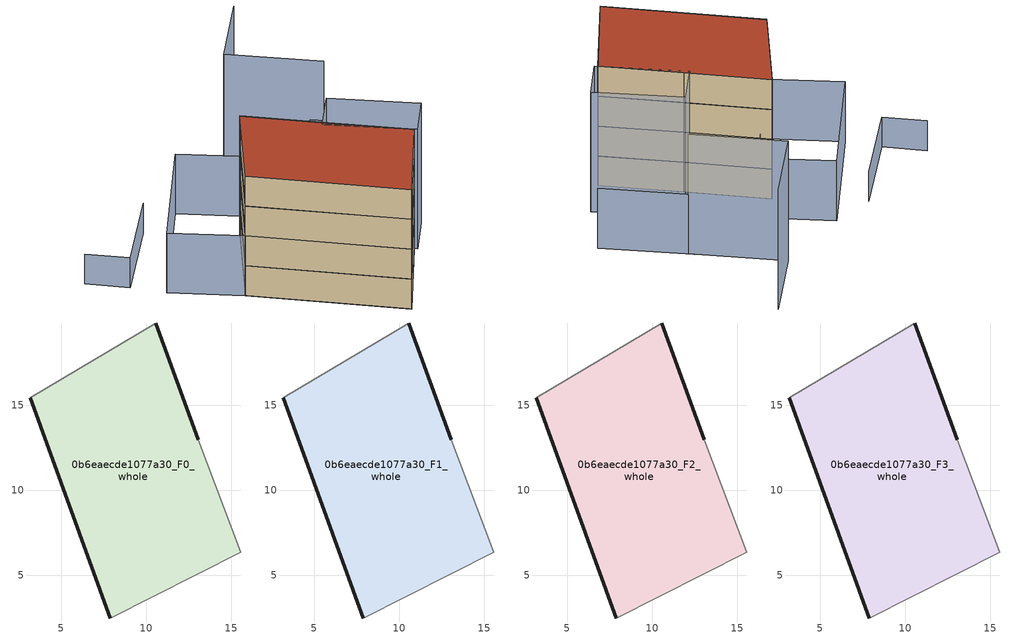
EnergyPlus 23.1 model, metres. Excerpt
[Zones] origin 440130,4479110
0b6eaecde1077a30_F0_whole
 floor ground (EU_floor_Construction): 15.55,6.33 13.05,12.96 10.57,19.83 3.18,15.45 7.88,2.47 z0
 wall outside (EU_wall_Construction): 10.57,19.83 13.05,12.96 / 7.88,2.47 3.18,15.45 z0:3
 wall adiabatic (EU_wall_Construction): 3.18,15.45 10.57,19.83 / 13.05,12.96 15.55,6.33 7.88,2.47 z0:3
0b6eaecde1077a30_F1_whole
 floor to 0b6eaecde1077a30_F0_whole (EU_floor_Construction): 15.55,6.33 13.05,12.96 10.56,19.83 3.18,15.45 7.88,2.47 z3
 wall outside (EU_wall_Construction): 10.57,19.83 13.05,12.96 / 7.88,2.47 3.18,15.45 z3:6
 wall adiabatic (EU_wall_Construction): 3.18,15.45 10.57,19.83 / 13.05,12.96 15.55,6.33 7.88,2.47 z3:6
0b6eaecde1077a30_F2_whole
 floor to 0b6eaecde1077a30_F1_whole (EU_floor_Construction): 15.55,6.33 13.05,12.96 10.56,19.83 3.18,15.45 7.88,2.47 z6
 wall outside (EU_wall_Construction): 10.57,19.83 13.05,12.96 / 7.88,2.47 3.18,15.45 z6:9
 wall adiabatic (EU_wall_Construction): 3.18,15.45 10.57,19.83 / 13.05,12.96 15.55,6.33 7.88,2.47 z6:9
0b6eaecde1077a30_F3_whole
 floor to 0b6eaecde1077a30_F2_whole (EU_floor_Construction): 15.55,6.33 13.05,12.96 10.56,19.83 3.18,15.45 7.88,2.47 z9
 wall outside (EU_wall_Construction): 10.57,19.83 13.05,12.96 / 7.88,2.47 3.18,15.45 z9:12
 wall adiabatic (EU_wall_Construction): 3.18,15.45 10.57,19.83 / 13.05,12.96 15.55,6.33 7.88,2.47 z9:12
 roof outside (EU_roof_Construction): 10.57,19.83 13.05,12.96 15.55,6.33 7.88,2.47 3.18,15.45 z12
shading: 20.64,17.4 17.69,25.08 / 17.69,25.08 24.13,27.55 / 16.06,14.74 19.1,7.51 / 19.1,7.51 15.66,6.06 / 15.66,6.06 12.62,13.3 / 12.62,13.3 16.06,14.74 z0:12; 23.39,10.44 20.24,18.41 / 0.53,21.35 10.79,25.96 / 10.79,25.96 13.44,20.05 / 13.44,20.05 3.19,15.44 / 3.19,15.44 0.53,21.35 z0:6; 7.15,26.99 -0.2,24.32 / -0.2,24.32 -1.5,27.89 z0:3
[Building]
EU S2 Campaign: North Axis=0; Terrain=City; Solar Distribution=FullExterior
[Site:Location]
Madrid: Latitude=40.5; Longitude=-3.5; Time Zone=1; Elevation=609
[SizingPeriod:WeatherFileDays]
AnnualSizingPeriod: Begin Month=1; Begin Day of Month=1; End Month=12; End Day of Month=31; Day of Week for Start Day=Monday; Use Weather File Daylight Saving Period=No; Use Weather File Rain and Snow Indicators=No
[MATERIAL]
EU_InternalMass_Material: Roughness=MediumRough; Thickness=0.1; Conductivity=1; Density=1800; Specific Heat=900; Thermal Absorptance=0.9; Solar Absorptance=0.7; Visible Absorptance=0.7
[MATERIAL:NOMASS] Roughness=MediumRough; Thermal Absorptance=0.9; Solar Absorptance=0.7; Visible Absorptance=0.7
Name | Thermal Resistance
EU_wall_NoMass | 1.60022
EU_roof_NoMass | 1.57597
EU_floor_NoMass | 0.470652
[CONSTRUCTION]
EU_wall_Construction: EU_wall_NoMass
EU_roof_Construction: EU_roof_NoMass
EU_floor_Construction: EU_floor_NoMass
EU_InternalMass_Construction: EU_InternalMass_Material
[ZONE] Type=1; Multiplier=1; Ceiling Height=autocalculate; Volume=357.913; Floor Area=autocalculate; Part of Total Floor Area=Yes
0b6eaecde1077a30_F0_whole; 0b6eaecde1077a30_F1_whole; 0b6eaecde1077a30_F2_whole; 0b6eaecde1077a30_F3_whole
[INTERNALMASS] Construction=EU_InternalMass_Construction; Surface Area=119.304
Name | Zone or ZoneList
0b6eaecde1077a30_F0_whole_EU_InternalMass | 0b6eaecde1077a30_F0_whole
0b6eaecde1077a30_F1_whole_EU_InternalMass | 0b6eaecde1077a30_F1_whole
0b6eaecde1077a30_F2_whole_EU_InternalMass | 0b6eaecde1077a30_F2_whole
0b6eaecde1077a30_F3_whole_EU_InternalMass | 0b6eaecde1077a30_F3_whole
[OTHEREQUIPMENT] Fuel Type=Electricity; Design Level Calculation Method=Watts/Area; Power per Zone Floor Area=1; Fraction Latent=0; Fraction Radiant=0; Fraction Lost=0; Carbon Dioxide Generation Rate=0; EndUse Subcategory=EU_Step8_InternalGains
Name | Zone or ZoneList or Space or SpaceList | Schedule
EU_Step8_InternalGain_0b6eaecde1077a30_F0_whole_f000 | 0b6eaecde1077a30_F0_whole | EU_Step8_GainSchedule_0b6eaecde1077a30_F0_whole_f000
EU_Step8_InternalGain_0b6eaecde1077a30_F1_whole_f000 | 0b6eaecde1077a30_F1_whole | EU_Step8_GainSchedule_0b6eaecde1077a30_F1_whole_f000
EU_Step8_InternalGain_0b6eaecde1077a30_F2_whole_f000 | 0b6eaecde1077a30_F2_whole | EU_Step8_GainSchedule_0b6eaecde1077a30_F2_whole_f000
EU_Step8_InternalGain_0b6eaecde1077a30_F3_whole_f000 | 0b6eaecde1077a30_F3_whole | EU_Step8_GainSchedule_0b6eaecde1077a30_F3_whole_f000
[ZONEVENTILATION:DESIGNFLOWRATE] Schedule=EU_AlwaysOn; Design Flow Rate Calculation Method=AirChanges/Hour; Air Changes per Hour=0.480704; Ventilation Type=Natural; Fan Pressure Rise=0; Fan Total Efficiency=1; Constant Term Coefficient=1; Temperature Term Coefficient=0; Velocity Term Coefficient=0; Velocity Squared Term Coefficient=0; Minimum Indoor Temperature=-100; Maximum Indoor Temperature=100; Delta Temperature=-100; Minimum Outdoor Temperature=-100; Maximum Outdoor Temperature=100; Maximum Wind Speed=40
Name | Zone or ZoneList or Space or SpaceList
EU_ConstantAir_0b6eaecde1077a30_F0_whole | 0b6eaecde1077a30_F0_whole
EU_ConstantAir_0b6eaecde1077a30_F1_whole | 0b6eaecde1077a30_F1_whole
EU_ConstantAir_0b6eaecde1077a30_F2_whole | 0b6eaecde1077a30_F2_whole
EU_ConstantAir_0b6eaecde1077a30_F3_whole | 0b6eaecde1077a30_F3_whole
[HVACTEMPLATE:THERMOSTAT] Constant Heating Setpoint=20; Constant Cooling Setpoint=50
EU_HeatOnly_0b6eaecde1077a30_F0_whole; EU_HeatOnly_0b6eaecde1077a30_F1_whole; EU_HeatOnly_0b6eaecde1077a30_F2_whole; EU_HeatOnly_0b6eaecde1077a30_F3_whole
[HVACTEMPLATE:ZONE:IDEALLOADSAIRSYSTEM] System Availability Schedule=EU_AlwaysOn; Maximum Heating Supply Air Temperature=50; Minimum Cooling Supply Air Temperature=13; Maximum Heating Supply Air Humidity Ratio=0.0156; Minimum Cooling Supply Air Humidity Ratio=0.0077; Heating Limit=NoLimit; Cooling Limit=NoLimit; Heating Availability Schedule=EU_AlwaysOn; Cooling Availability Schedule=EU_CoolingOff; Dehumidification Control Type=ConstantSensibleHeatRatio; Cooling Sensible Heat Ratio=0.7; Dehumidification Setpoint=60; Humidification Control Type=None; Humidification Setpoint=30; Outdoor Air Method=None; Outdoor Air Flow Rate per Person=0.00944; Outdoor Air Flow Rate per Zone Floor Area=0; Outdoor Air Flow Rate per Zone=0; Demand Controlled Ventilation Type=None; Outdoor Air Economizer Type=NoEconomizer; Heat Recovery Type=None; Sensible Heat Recovery Effectiveness=0.7; Latent Heat Recovery Effectiveness=0.65
Name | Template Thermostat
0b6eaecde1077a30_F0_whole | EU_HeatOnly_0b6eaecde1077a30_F0_whole
0b6eaecde1077a30_F1_whole | EU_HeatOnly_0b6eaecde1077a30_F1_whole
0b6eaecde1077a30_F2_whole | EU_HeatOnly_0b6eaecde1077a30_F2_whole
0b6eaecde1077a30_F3_whole | EU_HeatOnly_0b6eaecde1077a30_F3_whole
[SIZING:ZONE] Zone Cooling Design Supply Air Temperature Input Method=SupplyAirTemperature; Zone Cooling Design Supply Air Temperature=13; Zone Heating Design Supply Air Temperature Input Method=SupplyAirTemperature; Zone Heating Design Supply Air Temperature=50; Zone Cooling Design Supply Air Humidity Ratio=0.008; Zone Heating Design Supply Air Humidity Ratio=0.008; Cooling Design Air Flow Method=DesignDay; Cooling Design Air Flow Rate=0; Cooling Minimum Air Flow per Zone Floor Area=0.000762; Cooling Minimum Air Flow=0; Cooling Minimum Air Flow Fraction=0.2; Heating Design Air Flow Method=DesignDay; Heating Design Air Flow Rate=0; Heating Maximum Air Flow per Zone Floor Area=0.002032; Heating Maximum Air Flow=0.141576; Heating Maximum Air Flow Fraction=0.3; Account for Dedicated Outdoor Air System=No; Dedicated Outdoor Air System Control Strategy=NeutralSupplyAir; Dedicated Outdoor Air Low Setpoint Temperature for Design=autosize; Dedicated Outdoor Air High Setpoint Temperature for Design=autosize; Zone Load Sizing Method=Sensible Load Only No Latent Load; Zone Latent Cooling Design Supply Air Humidity Ratio Input Method=HumidityRatioDifference; Zone Cooling Design Supply Air Humidity Ratio Difference=0.005; Zone Latent Heating Design Supply Air Humidity Ratio Input Method=HumidityRatioDifference; Zone Humidification Design Supply Air Humidity Ratio Difference=0.005
0b6eaecde1077a30_F0_whole; 0b6eaecde1077a30_F1_whole; 0b6eaecde1077a30_F2_whole; 0b6eaecde1077a30_F3_whole
[SCHEDULE:CONSTANT]
Name | Hourly Value
EU_AlwaysOn | 1
EU_CoolingOff | 0
[SCHEDULE:FILE] Column Number=1; Rows to Skip at Top=0; Number of Hours of Data=8760; Column Separator=Comma; Interpolate to Timestep=No; Minutes per Item=60; Adjust Schedule for Daylight Savings=Yes
Name | File
EU_Step8_GainSchedule_0b6eaecde1077a30_F0_whole_f000 | ../../schedules/0b6eaecde1077a30/0b6eaecde1077a30_F0_whole_f000_gain.csv
EU_Step8_GainSchedule_0b6eaecde1077a30_F1_whole_f000 | ../../schedules/0b6eaecde1077a30/0b6eaecde1077a30_F1_whole_f000_gain.csv
EU_Step8_GainSchedule_0b6eaecde1077a30_F2_whole_f000 | ../../schedules/0b6eaecde1077a30/0b6eaecde1077a30_F2_whole_f000_gain.csv
EU_Step8_GainSchedule_0b6eaecde1077a30_F3_whole_f000 | ../../schedules/0b6eaecde1077a30/0b6eaecde1077a30_F3_whole_f000_gain.csv
